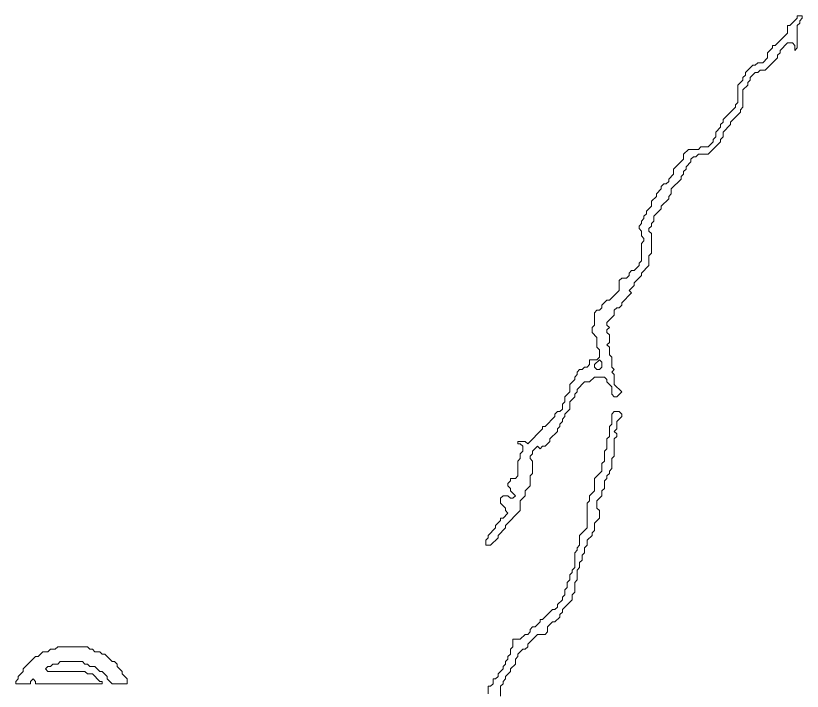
# Model space of a CAD drawing. Header units: millimetres. Extents: x 1 to 419, y 0 to 297.
# Drawn here: x 47.64 to 75.49, y 223.4 to 247.31 of the extents above; entities that cross this region are included whole.
import ezdxf

# ---------------------------------------------------------------- set-up
doc = ezdxf.new("R2010")
doc.units = ezdxf.units.MM
doc.layers.add('TRACE_CURVE', color=6, linetype='CONTINUOUS', lineweight=0)
doc.layers.add('TRACE_TEXT_SYMBOL', color=6, linetype='CONTINUOUS', lineweight=0)

msp = doc.modelspace()

# ---------------------------------------------------------------- linework, layer by layer
at = {"layer": 'TRACE_CURVE', "color": 6}
for points in [[(75.314, 247.31), (75.314, 247.222), (75.051, 246.96), (74.964, 246.96), (74.964, 246.697), (74.526, 246.259), (74.438, 246.259), (74.438, 246.171), (74.263, 245.996), (74.263, 245.821), (74.088, 245.646), (73.913, 245.646), (73.825, 245.558), (73.738, 245.558), (73.475, 245.296), (73.475, 245.208), (73.387, 245.121), (73.387, 245.033), (73.212, 244.858), (73.212, 244.245), (73.125, 244.157), (73.125, 244.07), (72.687, 243.632), (72.687, 243.544), (72.599, 243.457), (72.599, 243.369), (72.424, 243.194), (72.424, 243.019), (72.336, 242.931), (72.336, 242.844), (72.161, 242.668), (71.899, 242.668), (71.811, 242.581), (71.461, 242.581), (71.285, 242.406), (71.285, 242.231), (70.935, 241.88), (70.935, 241.705), (70.76, 241.53), (70.76, 241.442), (70.672, 241.355), (70.585, 241.355), (70.497, 241.267), (70.497, 241.18), (70.322, 241.005), (70.322, 240.917), (70.147, 240.742), (70.147, 240.567), (69.972, 240.392), (69.972, 240.304), (69.884, 240.216), (69.884, 240.129), (69.797, 240.041), (69.797, 239.954), (69.709, 239.866), (69.709, 239.778), (69.797, 239.691), (69.797, 239.516), (69.884, 239.428), (69.884, 239.341), (69.797, 239.253), (69.797, 238.64), (69.709, 238.552), (69.709, 238.465)], [(72.599, 242.931), (72.687, 243.019), (72.687, 243.194), (72.949, 243.457), (72.949, 243.544), (73.3, 243.894), (73.3, 243.982), (73.387, 244.07), (73.387, 244.683), (73.562, 244.858), (73.562, 244.945), (73.65, 245.033), (73.65, 245.121), (73.825, 245.296), (73.913, 245.296), (74, 245.383), (74.175, 245.383), (74.613, 245.821), (74.613, 245.909), (74.701, 245.996), (74.701, 246.084), (74.964, 246.347), (75.139, 246.347), (75.226, 246.259), (75.226, 246.084), (75.314, 246.171), (75.314, 246.96), (75.401, 247.047), (75.401, 247.135), (75.489, 247.222), (75.489, 247.31), (75.314, 247.31)], [(68.571, 234.349), (68.746, 234.174), (68.746, 233.911), (68.833, 233.823), (68.921, 233.823), (69.096, 233.999), (68.833, 234.261), (68.833, 234.612), (68.746, 234.699), (68.833, 234.787), (68.746, 234.874), (68.746, 235.225), (68.658, 235.312), (68.658, 235.575), (68.571, 235.662), (68.658, 235.75), (68.658, 236.013), (68.571, 236.1), (68.571, 236.188), (68.658, 236.276), (68.571, 236.363), (68.571, 236.451), (68.833, 236.713), (68.833, 236.889), (68.921, 236.976), (69.009, 236.976), (69.096, 237.064), (69.096, 237.151), (69.446, 237.502), (69.359, 237.589), (69.534, 237.764), (69.534, 237.852), (69.797, 238.115), (69.797, 238.202), (70.059, 238.465), (70.059, 238.815), (70.147, 238.903), (70.147, 239.603), (70.059, 239.691), (70.059, 239.778), (70.147, 239.866), (70.147, 239.954), (70.235, 240.041), (70.235, 240.216), (70.497, 240.479), (70.497, 240.567), (70.76, 240.829), (70.76, 240.917), (70.848, 241.005), (70.848, 241.18), (71.198, 241.53), (71.198, 241.618), (71.285, 241.705), (71.285, 241.793), (71.373, 241.88), (71.373, 241.968), (71.548, 242.143), (71.548, 242.231), (71.636, 242.318), (71.723, 242.318), (71.811, 242.406), (72.161, 242.406), (72.599, 242.844), (72.599, 242.931)], [(69.709, 238.465), (69.534, 238.29), (69.446, 238.29), (69.359, 238.202), (69.359, 238.115), (69.271, 238.027), (69.096, 238.027), (69.009, 237.939), (69.009, 237.589), (68.658, 237.239), (68.571, 237.239), (68.396, 237.064), (68.396, 236.976), (68.308, 236.889), (68.22, 236.889), (68.133, 236.801), (68.133, 236.363), (68.045, 236.276), (68.045, 236.1), (68.22, 235.925), (68.22, 235.575), (68.308, 235.487), (68.308, 235.225), (68.22, 235.137), (67.958, 235.137), (67.958, 234.962), (67.87, 234.874), (67.783, 234.874), (67.695, 234.787), (67.607, 234.787), (67.52, 234.699), (67.52, 234.612), (67.432, 234.524), (67.432, 234.436), (67.257, 234.261), (67.257, 233.999), (67.082, 233.823), (67.082, 233.648), (66.994, 233.561), (66.994, 233.386), (66.907, 233.298), (66.819, 233.298), (66.732, 233.21), (66.732, 233.123), (66.381, 232.773), (66.294, 232.773), (66.294, 232.685), (65.768, 232.16), (65.681, 232.247), (65.418, 232.247), (65.418, 232.16), (65.506, 232.16), (65.593, 232.072), (65.593, 231.897), (65.506, 231.809), (65.506, 231.634), (65.418, 231.546), (65.418, 231.021), (65.33, 230.933), (65.155, 230.933), (65.155, 230.846), (65.068, 230.758), (65.068, 230.671), (65.155, 230.583)], [(65.155, 230.583), (65.155, 230.496), (65.33, 230.32), (65.243, 230.233), (65.155, 230.233), (65.068, 230.32), (64.893, 230.32), (64.805, 230.233), (64.805, 230.058), (64.98, 229.883), (64.98, 229.795), (65.068, 229.707), (64.893, 229.532), (64.805, 229.532), (64.805, 229.445), (64.63, 229.27), (64.63, 229.182), (64.367, 228.919), (64.367, 228.832), (64.28, 228.744), (64.28, 228.569), (64.455, 228.569), (64.717, 228.832), (64.717, 228.919), (64.98, 229.182), (64.98, 229.27), (65.506, 229.795), (65.506, 230.145), (65.681, 230.32), (65.681, 230.496), (65.856, 230.671), (65.856, 231.021), (65.943, 231.109), (65.943, 231.546), (65.856, 231.634), (65.856, 231.722), (65.943, 231.809), (65.943, 231.897), (66.119, 232.072), (66.206, 231.984), (66.294, 232.072), (66.381, 232.072), (66.556, 232.247), (66.556, 232.335), (66.819, 232.597), (66.819, 232.685), (66.907, 232.773), (66.907, 232.86), (66.994, 232.948), (66.994, 233.035), (67.082, 233.123), (67.082, 233.21), (67.257, 233.386), (67.257, 233.648), (67.432, 233.823), (67.432, 233.911), (67.52, 233.999), (67.52, 234.086), (67.783, 234.349), (67.958, 234.349), (68.133, 234.524), (68.483, 234.524), (68.571, 234.436), (68.571, 234.349)]]:
    msp.add_lwpolyline(points, dxfattribs=at)
msp.add_lwpolyline([(68.308, 235.137), (68.396, 235.049), (68.396, 234.874), (68.308, 234.787), (68.22, 234.787), (68.133, 234.874), (68.133, 234.962)], close=True, dxfattribs=at)
at = {"layer": 'TRACE_TEXT_SYMBOL', "color": 6}
for points in [[(68.833, 233.298), (68.746, 233.21), (68.746, 232.86), (68.658, 232.773), (68.658, 232.422), (68.571, 232.335), (68.571, 231.984), (68.483, 231.897), (68.483, 231.546), (68.396, 231.459), (68.396, 231.196), (68.133, 230.933), (68.133, 230.496), (67.958, 230.32), (67.958, 230.145), (67.87, 230.058), (67.87, 229.182), (67.607, 228.919), (67.607, 228.569), (67.52, 228.481), (67.52, 228.394), (67.432, 228.306), (67.432, 227.781), (67.345, 227.693), (67.345, 227.606), (67.257, 227.518), (67.257, 227.343), (67.17, 227.255), (67.17, 227.08), (67.082, 226.993), (67.082, 226.817), (66.994, 226.73), (66.994, 226.642), (66.819, 226.467), (66.819, 226.38), (66.732, 226.292), (66.644, 226.292), (66.294, 225.942), (66.206, 225.942), (66.206, 225.854), (66.031, 225.679), (65.943, 225.679), (65.856, 225.591), (65.856, 225.504), (65.768, 225.416), (65.681, 225.416), (65.506, 225.241), (65.243, 225.241), (65.243, 224.978), (65.155, 224.891), (65.155, 224.716), (65.068, 224.628), (65.068, 224.541), (64.98, 224.453), (64.98, 224.365), (64.893, 224.278), (64.893, 224.19), (64.717, 224.015), (64.717, 223.928), (64.63, 223.84), (64.542, 223.84), (64.542, 223.665), (64.455, 223.577), (64.367, 223.577)], [(68.833, 231.722), (68.833, 232.335), (68.921, 232.422), (68.921, 232.51), (68.833, 232.597), (68.921, 232.685), (68.921, 232.948), (69.096, 233.123), (69.096, 233.21), (69.009, 233.298), (68.833, 233.298)], [(64.805, 223.227), (64.805, 223.577), (64.893, 223.665), (64.893, 223.752), (64.98, 223.84), (64.98, 223.928), (65.155, 224.103), (65.155, 224.19), (65.33, 224.365), (65.33, 224.541), (65.418, 224.628), (65.418, 224.716), (65.593, 224.891), (65.681, 224.891), (65.768, 224.978), (65.768, 225.066), (66.119, 225.416), (66.381, 225.416), (66.469, 225.504), (66.469, 225.679), (66.644, 225.854), (66.732, 225.854), (66.907, 226.029), (66.907, 226.117), (66.994, 226.204), (66.994, 226.292), (67.345, 226.642), (67.345, 226.817), (67.432, 226.905), (67.432, 227.255), (67.52, 227.343), (67.52, 227.693), (67.607, 227.781), (67.607, 227.956), (67.695, 228.044), (67.695, 228.219), (67.783, 228.306), (67.783, 228.481), (67.87, 228.569), (67.87, 228.744), (68.045, 228.919), (68.045, 229.007), (68.133, 229.094), (68.133, 229.357), (68.308, 229.532), (68.308, 229.795), (68.22, 229.883), (68.22, 230.145), (68.396, 230.32), (68.396, 230.496), (68.483, 230.583), (68.483, 230.846), (68.571, 230.933), (68.571, 231.021), (68.658, 231.109), (68.658, 231.196), (68.746, 231.284), (68.746, 231.634), (68.833, 231.722)], [(64.367, 223.577), (64.367, 223.315)]]:
    msp.add_lwpolyline(points, dxfattribs=at)
msp.add_lwpolyline([(49.129, 224.978), (49.042, 224.891), (48.866, 224.891), (48.779, 224.803), (48.604, 224.803), (48.429, 224.628), (48.341, 224.628), (47.903, 224.19), (47.903, 224.103), (47.728, 223.928), (47.728, 223.84), (47.64, 223.752), (47.64, 223.665), (48.166, 223.665), (48.166, 223.752), (48.253, 223.84), (48.341, 223.752), (48.341, 223.665), (50.706, 223.665), (50.706, 223.752), (50.618, 223.752), (50.355, 224.015), (50.18, 224.015), (50.093, 224.103), (48.779, 224.103), (48.691, 224.19), (48.779, 224.278), (48.866, 224.278), (48.954, 224.365), (49.129, 224.365), (49.217, 224.453), (50.005, 224.453), (50.093, 224.365), (50.18, 224.365), (50.268, 224.278), (50.443, 224.278), (50.618, 224.103), (50.706, 224.103), (50.881, 223.928), (50.881, 223.84), (51.056, 223.665), (51.581, 223.665), (51.581, 223.84), (51.406, 224.015), (51.406, 224.103), (51.231, 224.278), (51.231, 224.365), (51.143, 224.453), (51.056, 224.453), (50.793, 224.716), (50.706, 224.716), (50.618, 224.803), (50.443, 224.803), (50.355, 224.891), (50.268, 224.891), (50.18, 224.978)], close=True, dxfattribs=at)

doc.saveas('drawing.dxf')
